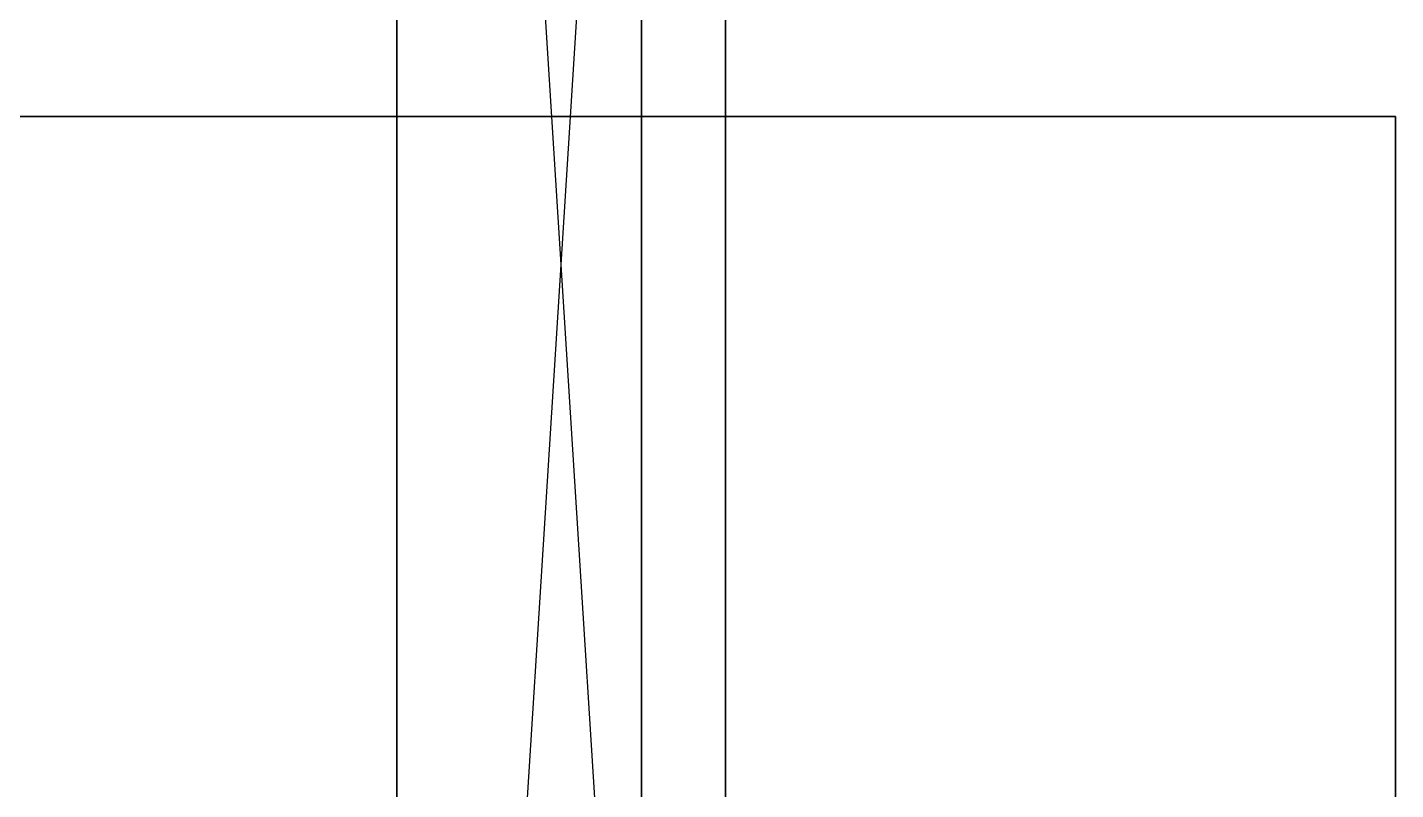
# Model space of a CAD drawing. Extents: x -3.3 to 26.7, y -2 to 14.5.
# Drawn here: x 5.385 to 7.467, y 1.477 to 2.636 of the extents above; entities that cross this region are included whole.
import ezdxf

# ---------------------------------------------------------------- set-up
doc = ezdxf.new("R2010")
doc.units = 0
doc.layers.add('UB3D', color=1, linetype='CONTINUOUS')

msp = doc.modelspace()

# ---------------------------------------------------------------- linework, layer by layer
at = {"layer": 'UB3D', "color": 254}
for points in [[(6.4476, -1.683333, -25.2516), (5.9476, -1.683333, -25.2516), (6.4476, 6.233333, -25.2516)], [(5.9476, -1.683333, -25.2516), (6.4476, 6.233333, -25.2516), (5.9476, 6.233333, -25.2516)], [(5.9476, -1.683333, -25.7516), (6.4476, -1.683333, -25.7516), (5.9476, 6.233333, -25.7516)], [(6.4476, -1.683333, -25.7516), (5.9476, 6.233333, -25.7516), (6.4476, 6.233333, -25.7516)], [(5.9476, -1.683333, -25.2516), (5.9476, -1.683333, -25.7516), (5.9476, 6.233333, -25.2516)], [(5.9476, -1.683333, -25.7516), (5.9476, 6.233333, -25.2516), (5.9476, 6.233333, -25.7516)], [(6.4476, -1.683333, -25.7516), (6.4476, -1.683333, -25.2516), (6.4476, 6.233333, -25.7516)], [(6.4476, -1.683333, -25.2516), (6.4476, 6.233333, -25.7516), (6.4476, 6.233333, -25.2516)]]:
    msp.add_3dface(points, dxfattribs=at)
at = {"layer": 'UB3D', "color": 20}
for points in [[(10.13, 0.500101, -14.07), (6.32, 0.500101, -14.07), (6.32, 4.500101, -14.07), (10.13, 4.500101, -14.07)], [(6.32, 0.500101, -14.07), (6.32, 0.500101, -3.91), (6.32, 4.500101, -3.91), (6.32, 4.500101, -14.07)], [(6.32, 0.500101, -3.91), (10.13, 0.500101, -3.91), (10.13, 4.500101, -3.91), (6.32, 4.500101, -3.91)]]:
    msp.add_3dface(points, dxfattribs=at)
at = {"layer": 'UB3D', "color": 27}
for points in [[(2.387854, 0.500101, -24.232362), (7.467346, 0.500101, -24.232362), (7.467346, 2.500101, -24.232362), (2.387854, 2.500101, -24.232362)], [(7.467346, 0.500101, -26.766774), (2.387854, 0.500101, -26.766774), (2.387854, 2.500101, -26.766774), (7.467346, 2.500101, -26.766774)], [(7.467346, 2.500101, -26.766774), (7.467346, 2.500101, -24.232362), (2.387854, 2.500101, -24.232362)], [(7.467346, 2.500101, -26.766774), (2.387854, 2.500101, -24.232362), (2.387854, 2.500101, -26.766774)], [(7.467346, 2.500101, -26.766774), (2.387854, 2.500101, -26.766774), (7.467346, 2.500101, -26.766774)], [(7.467346, 0.500101, -24.232362), (7.467346, 0.500101, -26.766774), (7.467346, 2.500101, -26.766774), (7.467346, 2.500101, -24.232362)]]:
    msp.add_3dface(points, dxfattribs=at)

doc.saveas('drawing.dxf')
